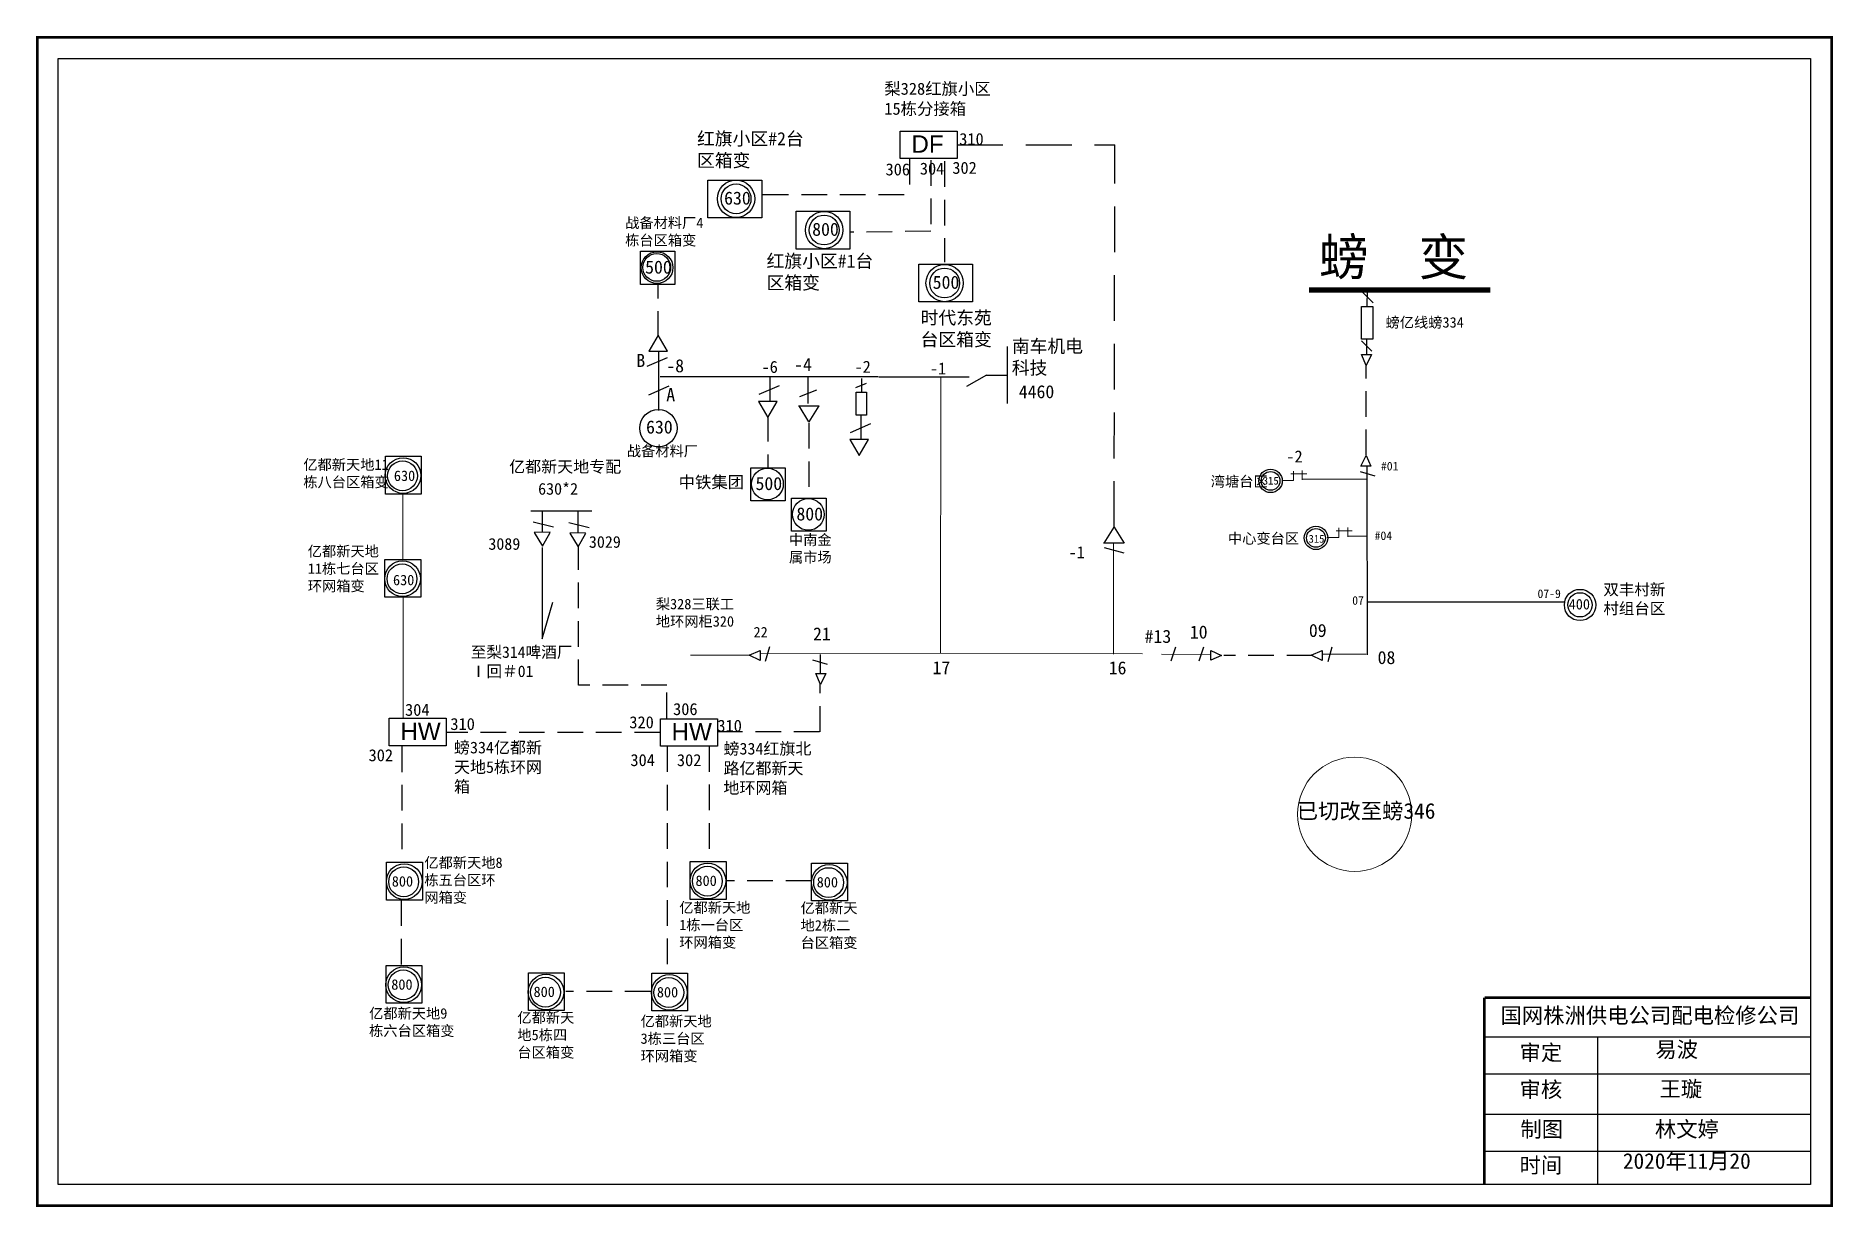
# Model space of a CAD drawing. Extents: x 0 to 344, y 0 to 224.
import ezdxf

# ---------------------------------------------------------------- set-up
doc = ezdxf.new("R2010")
doc.units = 0
doc.header["$LTSCALE"] = 0.774411
doc.linetypes.add('ACAD_ISO02W100', pattern=[15, 12, -3])
doc.linetypes.add('DASHED2', pattern=[9.525, 6.35, -3.175])
doc.layers.get('0').update_dxf_attribs({"linetype": 'CONTINUOUS'})
doc.styles.add('hztxt_txtstyle_0.00_0_0', font='', dxfattribs={"bigfont": 'hztxt.shx'})
doc.styles.get("Standard").update_dxf_attribs({"font": 'simkai_0.ttf', "height": 2.5})
doc.styles.add('字体', font='simkai_0.ttf', dxfattribs={"height": 2.5})
doc.styles.add('宋体_txtstyle_3.00_0_0', font='', dxfattribs={"height": 3})
doc.styles.add('楷体_GB2312_txtstyle_1.00_0_0', font='simkai_0.ttf', dxfattribs={"height": 1})
doc.styles.add('楷体_GB2312_txtstyle_1.64_0_0', font='simkai_0.ttf', dxfattribs={"height": 1.644688})
doc.styles.add('楷体_GB2312_txtstyle_2.00_0_0', font='simkai_0.ttf', dxfattribs={"height": 2})
doc.styles.add('楷体_GB2312_txtstyle_2.30_0_0', font='simkai_0.ttf', dxfattribs={"height": 2.3})
doc.styles.add('楷体_GB2312_txtstyle_2.50_0_0', font='simkai_0.ttf', dxfattribs={"height": 2.5})
doc.styles.get('hztxt_txtstyle_0.00_0_0').set_extended_font_data('hztxt')
doc.styles.get('宋体_txtstyle_3.00_0_0').set_extended_font_data('宋体')

msp = doc.modelspace()

# ---------------------------------------------------------------- linework, layer by layer
at = {"color": 0, "linetype": 'DASHED2', "ltscale": 1.785837}
for p in [(176.49, 203.51), (206.58, 130.24)]:
    msp.add_line(p, (206.73, 203.51), dxfattribs=at)
at = {"color": 0, "linetype": 'DASHED2'}
for p, q in [((167.38, 200.85), (167.38, 194.05)), ((171.42, 200.57), (171.42, 186.94)), ((174.05, 200.35), (174.05, 181)), ((139.26, 193.96), (167.3, 193.96)), ((171.42, 186.94), (155.94, 186.76)), ((254.9, 144), (254.9, 161.23)), ((103.91, 99.93), (103.91, 126.42)), ((244.59, 105.66), (227.59, 105.66)), ((120.81, 99.93), (103.91, 99.93)), ((120.81, 93.59), (120.81, 99.93)), ((150.24, 91.02), (150.24, 100.27)), ((119.55, 90.9), (78.74, 90.9)), ((150.12, 91.02), (130.53, 91.02))]:
    msp.add_line(p, q, dxfattribs=at)
at = {"linetype": 'DASHED2'}
for p, q in [((119.18, 166.71), (119.18, 176.72)), ((140.21, 151.56), (140.21, 141.55)), ((148.03, 150.22), (148.03, 135.88)), ((70.03, 88.19), (70.03, 66.03)), ((120.91, 88.24), (120.91, 44.73)), ((128.94, 88.25), (128.94, 66.09)), ((148.54, 62.41), (132.28, 62.41)), ((69.93, 58.71), (69.93, 46.25)), ((117.73, 41.23), (101.47, 41.23))]:
    msp.add_line(p, q, dxfattribs=at)
at = {"color": 0, "linetype": 'ACAD_ISO02W100'}
msp.add_line((255.11, 172.59), (255.12, 175.68), dxfattribs=at)
at = {"color": 0, "linetype": 'Continuous'}
for p, q in [((256.2, 173.2), (254.22, 175.18)), ((255.96, 163.97), (253.99, 165.95)), ((254.99, 163.29), (254.99, 166.14)), ((119.24, 163.84), (119.24, 152.6)), ((255.02, 141.82), (255.05, 105.76)), ((253.74, 140.89), (256.53, 140.07)), ((106.44, 133.3), (94.75, 133.3)), ((95.21, 131.27), (99.1, 130.3)), ((97, 129.2), (97, 133.3)), ((102.04, 131.14), (105.93, 130.16)), ((103.84, 129.07), (103.84, 133.17)), ((98.45, 129.24), (95.4, 129.23)), ((105.28, 129.11), (102.24, 129.1)), ((255.14, 115.94), (292.95, 115.94)), ((139.75, 104.56), (140.57, 107.35)), ((218.33, 107.21), (217.46, 104.55)), ((223.68, 107.22), (222.81, 104.56)), ((247.59, 104.47), (248.4, 107.27)), ((148.78, 104.8), (151.57, 103.99)), ((150.24, 105.81), (150.24, 102.17)), ((277.59, 32.57), (339.96, 32.57)), ((299.24, 32.56), (299.24, 4.23)), ((277.59, 25.47), (339.96, 25.47)), ((277.59, 17.72), (339.96, 17.72)), ((277.59, 10.61), (339.96, 10.61))]:
    msp.add_line(p, q, dxfattribs=at)
at = {"color": 7, "linetype": 'ByBlock', "ltscale": 2}
for p, q in [((117.05, 161.06), (120.95, 162.77)), ((140.56, 158.95), (140.56, 154.44)), ((117.38, 155.62), (121.27, 157.33)), ((138.57, 155.69), (142.46, 157.4))]:
    msp.add_line(p, q, dxfattribs=at)
for p, q in [((186.11, 153.92), (186.11, 164.85)), ((161.47, 159.06), (178.82, 159.06)), ((182.09, 159.39), (178.28, 157.17)), ((182.09, 159.39), (186.11, 159.39))]:
    msp.add_line(p, q)
at = {"color": 0, "linetype": 'Continuous', "ltscale": 2}
for p, q in [((253.99, 163.31), (255.88, 163.31)), ((254.89, 161.22), (253.99, 163.31)), ((255.88, 163.31), (254.89, 161.22)), ((253.88, 141.89), (254.88, 143.98)), ((255.77, 141.89), (253.88, 141.89)), ((254.88, 143.98), (255.77, 141.89)), ((136.65, 105.7), (138.74, 106.6)), ((138.74, 104.7), (136.65, 105.7)), ((138.74, 106.6), (138.74, 104.7)), ((225.09, 106.61), (227.18, 105.61)), ((225.09, 104.71), (225.09, 106.61)), ((227.18, 105.61), (225.09, 104.71)), ((244.34, 105.69), (246.43, 106.58)), ((246.43, 104.69), (244.34, 105.69)), ((246.43, 106.58), (246.43, 104.69)), ((149.42, 102.15), (151.31, 102.15)), ((150.31, 100.06), (149.42, 102.15)), ((151.31, 102.15), (150.31, 100.06))]:
    msp.add_line(p, q, dxfattribs=at)
at = {"color": 7}
msp.add_line((161.34, 159.05), (119.57, 159.05), dxfattribs=at)
at = {"linetype": 'Continuous'}
for p, q in [((147.85, 158.98), (147.85, 153.95)), ((146.32, 155.26), (149.6, 156.57)), ((146.1, 153.51), (150.04, 153.51)), ((148.03, 150.39), (146.18, 153.47)), ((149.97, 153.47), (148.03, 150.39)), ((95.4, 129.23), (96.98, 126.57)), ((96.98, 126.57), (98.45, 129.23)), ((102.24, 129.1), (103.82, 126.44)), ((103.82, 126.44), (105.29, 129.1)), ((204.64, 127.16), (206.58, 130.24)), ((206.58, 130.24), (208.52, 127.13)), ((96.97, 126.36), (96.97, 108.85)), ((208.52, 127.13), (204.57, 127.13)), ((204.67, 126.3), (208.47, 125.29)), ((96.97, 108.85), (99.01, 115.82))]:
    msp.add_line(p, q, dxfattribs=at)
at = {"color": 7, "ltscale": 2}
for p, q in [((158.16, 158.71), (158.16, 156.14)), ((157.09, 156.99), (159.1, 157.81)), ((158.05, 151.64), (158.05, 147.12)), ((156.06, 148.37), (159.95, 150.08))]:
    msp.add_line(p, q, dxfattribs=at)
at = {"color": 7, "linetype": 'Continuous', "lineweight": 0, "ltscale": 1.2498}
msp.add_line((173.37, 159.06), (173.28, 106.02), dxfattribs=at)
at = {"color": 7, "linetype": 'Continuous', "lineweight": 0, "ltscale": 1.198018}
for p, q in [((240.97, 139.18), (238.72, 139.18)), ((240.45, 140.46), (243.53, 140.46)), ((240.97, 139.18), (240.97, 140.99)), ((242.65, 139.28), (242.65, 141.09)), ((249.67, 128.26), (247.42, 128.26)), ((249.15, 129.54), (252.23, 129.54)), ((249.67, 128.26), (249.67, 130.07)), ((251.35, 128.36), (251.35, 130.17))]:
    msp.add_line(p, q, dxfattribs=at)
at = {"color": 7, "linetype": 'Continuous', "lineweight": 0, "ltscale": 1.293859}
for p, q in [((255.01, 139.4), (242.59, 139.4)), ((254.96, 128.48), (251.29, 128.48))]:
    msp.add_line(p, q, dxfattribs=at)
at = {"color": 7, "linetype": 'Continuous', "lineweight": 0, "ltscale": 0.073908}
msp.add_line((70.23, 124.05), (70.23, 136.51), dxfattribs=at)
at = {"color": 7, "linetype": 'Continuous', "lineweight": 0, "ltscale": 1.026737}
msp.add_line((206.46, 105.91), (206.46, 127.23), dxfattribs=at)
at = {"color": 7, "linetype": 'Continuous', "lineweight": 0, "ltscale": 1.628921}
msp.add_line((70.28, 93.6), (70.28, 116.88), dxfattribs=at)
at = {"color": 7, "linetype": 'Continuous', "lineweight": 0, "ltscale": 0.590518}
msp.add_line((136.65, 105.7), (125.39, 105.7), dxfattribs=at)
at = {"color": 7, "linetype": 'Continuous', "lineweight": 0, "ltscale": 0.401897}
msp.add_line((211.99, 105.92), (138.74, 106.06), dxfattribs=at)
at = {"color": 7, "linetype": 'Continuous', "lineweight": 0, "ltscale": 0.072384}
msp.add_line((215.68, 105.9), (224.99, 105.83), dxfattribs=at)
at = {"color": 7, "linetype": 'Continuous', "lineweight": 0, "ltscale": 1.239805}
msp.add_line((254.86, 105.86), (246.43, 105.87), dxfattribs=at)
at = {"color": 0, "linetype": 'Continuous', "const_width": 0.5}
msp.add_lwpolyline([(0.16, 224.13), (344.13, 224.13), (344.13, 0.16), (0.16, 0.16)], close=True, dxfattribs=at)
at = {"color": 0, "linetype": 'Continuous'}
for points in [[(4.2, 220.08), (340.09, 220.08), (340.09, 4.21), (4.2, 4.21)], [(165.59, 206.15), (176.49, 206.15), (176.49, 200.86), (165.59, 200.86)], [(128.72, 196.74), (139.03, 196.74), (139.03, 189.5), (128.72, 189.5)], [(145.6, 190.77), (155.91, 190.77), (155.91, 183.53), (145.6, 183.53)], [(115.76, 183.11), (122.38, 183.11), (122.38, 176.74), (115.76, 176.74)], [(169.14, 180.65), (179.45, 180.65), (179.45, 173.41), (169.14, 173.41)], [(256.19, 172.53), (256.19, 166.28), (253.97, 166.28), (253.97, 172.53)], [(66.9, 143.82), (73.76, 143.82), (73.76, 136.57), (66.9, 136.57)], [(136.93, 141.63), (143.55, 141.63), (143.55, 135.27), (136.93, 135.27)], [(144.76, 135.8), (151.38, 135.8), (151.38, 129.44), (144.76, 129.44)], [(66.8, 124.05), (73.66, 124.05), (73.66, 116.8), (66.8, 116.8)], [(67.63, 93.6), (78.53, 93.6), (78.53, 88.32), (67.63, 88.32)], [(119.62, 93.52), (130.53, 93.52), (130.53, 88.23), (119.62, 88.23)], [(67.13, 66), (73.99, 66), (73.99, 58.76), (67.13, 58.76)], [(125.33, 66.12), (132.19, 66.12), (132.19, 58.87), (125.33, 58.87)], [(148.58, 65.84), (155.44, 65.84), (155.44, 58.59), (148.58, 58.59)], [(67.03, 46.23), (73.89, 46.23), (73.89, 38.98), (67.03, 38.98)], [(94.3, 44.83), (101.16, 44.83), (101.16, 37.58), (94.3, 37.58)], [(117.94, 44.76), (124.8, 44.76), (124.8, 37.51), (117.94, 37.51)]]:
    msp.add_lwpolyline(points, close=True, dxfattribs=at)
for points, const_width in [([(278.68, 175.69), (243.95, 175.67)], 1), ([(277.55, 40.07), (277.55, 4.35)], 0.5), ([(277.59, 40.07), (339.96, 40.07)], 0.5)]:
    msp.add_lwpolyline(points, dxfattribs=dict(at, const_width=const_width))
at = {"color": 7, "linetype": 'ByBlock'}
for points in [[(117.4, 163.95), (120.95, 163.93), (119.19, 167.01)], [(141.99, 154.32), (138.44, 154.34), (140.2, 151.26)]]:
    msp.add_lwpolyline(points, close=True, dxfattribs=at)
at = {"color": 7}
for points in [[(159.09, 156.11), (159.09, 151.69), (157.1, 151.69), (157.1, 156.11)], [(159.48, 147), (155.93, 147.02), (157.69, 143.94)]]:
    msp.add_lwpolyline(points, close=True, dxfattribs=at)
at = {"color": 0, "linetype": 'Continuous'}
for centre, radius in [((134.11, 193.16), 3.58), ((134.11, 193.16), 2.86), ((150.99, 187.18), 3.58), ((150.99, 187.18), 2.86), ((118.97, 179.98), 3.04), ((118.91, 180.01), 2.66), ((174.09, 177.02), 3.58), ((174.09, 177.02), 2.86), ((70.28, 140.12), 3.42), ((70.18, 140.08), 2.86), ((140.13, 138.5), 3.04), ((236.57, 139.09), 2.24), ((236.57, 139.09), 1.8), ((147.97, 132.67), 3.04), ((245.27, 128.17), 2.24), ((245.27, 128.17), 1.8), ((70.18, 120.34), 3.42), ((70.08, 120.31), 2.86), ((70.51, 62.3), 3.42), ((128.71, 62.42), 3.42), ((151.96, 62.14), 3.42), ((70.4, 62.26), 2.86), ((128.61, 62.38), 2.86), ((151.85, 62.1), 2.86), ((70.41, 42.52), 3.42), ((70.3, 42.49), 2.86), ((97.68, 41.13), 3.42), ((97.57, 41.09), 2.86), ((121.32, 41.05), 3.42), ((121.21, 41.02), 2.86)]:
    msp.add_circle(centre, radius, dxfattribs=at)
at = {"linetype": 'Continuous'}
msp.add_circle((119.23, 149.2), 3.58, dxfattribs=at)
at = {"color": 7}
msp.add_circle((295.89, 115.31), 3, dxfattribs=at)
at = {"color": 7, "linetype": 'ByBlock', "ltscale": 2}
msp.add_circle((295.88, 115.34), 2.33, dxfattribs=at)
at = {"color": 20, "linetype": 'Continuous', "lineweight": 0, "ltscale": 1.436519, "true_color": 0xef4810}
msp.add_circle((252.69, 75.2), 10.95, dxfattribs=at)

# ---------------------------------------------------------------- texts
at = {"color": 7, "attachment_point": 1}
for s, insert, char_height, width in [('梨328红旗小区15栋分接箱', (162.53, 215.41), 2.3, 20.605), ('630*2', (96.17, 138.7), 2.25, 7.3894), ('中铁集团', (123.1, 140), 2.3, 29.0302)]:
    msp.add_mtext(s, dxfattribs=dict(at, insert=insert, char_height=char_height, width=width))
at = {"color": 0, "attachment_point": 1, "style": '字体'}
for s, insert, char_height, width in [('红旗小区#2台区箱变', (126.63, 205.94), 2.5, 21.6274), ('红旗小区#1台区箱变', (139.96, 182.49), 2.5, 21.6274), ('时代东苑台区箱变', (169.49, 171.62), 2.5, 14.9782), ('{\\fSimSun|b0|i0|c134|p2;中南金属市场}', (144.25, 128.8), 2, 10.0921)]:
    msp.add_mtext(s, dxfattribs=dict(at, insert=insert, char_height=char_height, width=width))
at = {"color": 0, "attachment_point": 1}
for s, insert, char_height, width in [('{\\fArial|b0|i0|c0|p32;DF}', (167.71, 205.32), 3.3278, 16.6181), ('630', (131.82, 194.55), 2.5, 4.8377), ('800', (148.7, 188.57), 2.5, 4.8377), ('{\\fSimSun|b0|i0|c134|p2;500}', (116.68, 181.32), 2.5, 4.8377), ('500', (171.8, 178.41), 2.5, 4.8377), ('{\\fSimSun|b0|i0|c134|p2;500}', (137.84, 139.84), 2.5, 4.8377), ('{\\fSimSun|b0|i0|c134|p2;800}', (145.68, 134.01), 2.5, 4.8377), ('{\\fArial|b0|i0|c0|p32;HW}', (69.75, 92.77), 3.3278, 16.6181), ('{\\fArial|b0|i0|c0|p32;HW}', (121.74, 92.69), 3.3278, 16.6181), ('800', (68.12, 63.34), 2, 3.8702), ('800', (126.33, 63.46), 2, 3.8702), ('800', (149.57, 63.18), 2, 3.8702), ('800', (68.02, 43.57), 2, 3.8702), ('800', (95.29, 42.17), 2, 3.8702), ('800', (118.93, 42.1), 2, 3.8702)]:
    msp.add_mtext(s, dxfattribs=dict(at, insert=insert, char_height=char_height, width=width))
at = {"attachment_point": 1}
for s, insert, char_height, width in [('310', (176.88, 205.77), 2.3, 16.116), ('306', (162.76, 199.95), 2.3, 16.116), ('304', (169.34, 200.1), 2.3, 16.116), ('302', (175.56, 200.25), 2.3, 16.116), ('4460', (188.3, 157.44), 2.5, 4.8377), ('{\\fSimSun|b0|i0|c134|p2;630}', (116.86, 150.67), 2.5, 4.8377), ('306', (122.04, 96.51), 2.3, 16.116), ('310', (79.35, 93.65), 2.3, 16.116), ('320', (113.65, 93.98), 2.3, 16.116), ('310', (130.53, 93.32), 2.3, 16.116), ('302', (63.67, 87.66), 2.3, 16.116), ('304', (113.86, 86.73), 2.3, 16.116), ('302', (122.77, 86.73), 2.3, 16.116)]:
    msp.add_mtext(s, dxfattribs=dict(at, insert=insert, char_height=char_height, width=width))
at = {"color": 7, "attachment_point": 1}
for s, insert, char_height, width, style in [('{\\fSimSun|b0|i0|c134|p2;战备材料厂4栋台区箱变}', (112.85, 189.56), 2, 16.2469, '字体'), ('{\\fSimSun|b0|i0|c134|p2;B}', (115, 163.43), 2.5, 12.3811, '楷体_GB2312_txtstyle_2.50_0_0'), ('{\\fSimSun|b0|i0|c134|p2;-8}', (120.74, 162.42), 2.5, 12.3811, '楷体_GB2312_txtstyle_2.50_0_0'), ('-2', (156.81, 162.12), 2.3, 4.8377, '楷体_GB2312_txtstyle_2.30_0_0'), ('{\\fSimSun|b0|i0|c134|p2;A}', (120.73, 156.87), 2.5, 12.3811, '楷体_GB2312_txtstyle_2.50_0_0'), ('战备材料厂', (113.17, 145.81), 2, 14.7733, '字体'), ('{\\fSimSun|b0|i0|c134|p2;亿都新天地11栋八台区箱变}', (51.16, 143.21), 2, 17.2406, '楷体_GB2312_txtstyle_2.00_0_0'), ('{\\fSimSun|b0|i0|c134|p2;亿都新天地专配}', (90.61, 142.95), 2.25, 28.4667, '字体'), ('630', (68.52, 141.08), 2, 3.8702, '楷体_GB2312_txtstyle_2.00_0_0'), ('湾塘台区', (225.11, 139.99), 2, 29.0302, '楷体_GB2312_txtstyle_2.00_0_0'), ('3089', (86.63, 128.14), 2.25, 28.4667, '字体'), ('3029', (105.9, 128.52), 2.25, 28.4667, '字体'), ('中心变台区', (228.39, 129.07), 2, 29.0302, '楷体_GB2312_txtstyle_2.00_0_0'), ('{\\fSimSun|b0|i0|c134|p2;亿都新天地11栋七台区环网箱变}', (52.01, 126.62), 2, 15.2543, '楷体_GB2312_txtstyle_2.00_0_0'), ('630', (68.35, 121.1), 2, 3.8702, '楷体_GB2312_txtstyle_2.00_0_0'), ('{\\fSimSun|b0|i0|c134|p2;400}', (293.71, 116.46), 2, 4.8377, 'hztxt_txtstyle_0.00_0_0'), ('{\\fSimSun|b0|i0|c134|p2;螃334亿都新天地5栋环网箱}', (80.04, 89.12), 2.25, 17.114, '字体'), ('{\\fSimSun|b0|i0|c134|p2;螃334红旗北路亿都新天地环网箱}', (131.69, 88.9), 2.25, 17.114, '字体'), ('{\\fSimSun|b0|i0|c134|p2;亿都新天地8栋五台区环网箱变}', (74.36, 66.92), 2, 15.2543, '楷体_GB2312_txtstyle_2.50_0_0'), ('{\\fSimSun|b0|i0|c134|p2;亿都新天地1栋一台区环网箱变}', (123.22, 58.32), 2, 14.3288, '楷体_GB2312_txtstyle_2.50_0_0'), ('{\\fSimSun|b0|i0|c134|p2;亿都新天地2栋二台区箱变}', (146.47, 58.25), 2, 12.1653, '楷体_GB2312_txtstyle_2.50_0_0'), ('{\\fSimSun|b0|i0|c134|p2;亿都新天地9栋六台区箱变}', (63.77, 38.03), 2, 17.2406, '楷体_GB2312_txtstyle_2.50_0_0'), ('{\\fSimSun|b0|i0|c134|p2;亿都新天地5栋四台区箱变}', (92.19, 37.24), 2, 12.1653, '楷体_GB2312_txtstyle_2.50_0_0'), ('{\\fSimSun|b0|i0|c134|p2;亿都新天地3栋三台区环网箱变}', (115.81, 36.54), 2, 14.597, '楷体_GB2312_txtstyle_2.50_0_0')]:
    msp.add_mtext(s, dxfattribs=dict(at, insert=insert, char_height=char_height, width=width, style=style))
at = {"color": 0, "linetype": 'Continuous', "attachment_point": 1, "style": '字体'}
for s, insert, char_height, width in [('螃  变', (245.85, 185.51), 7, 38.5293), ('{\\fSimSun|b0|i0|c134|p2;国网株洲供电公司配电检修公司}', (280.63, 38.14), 3, 82.0179), ('审定', (284.29, 31.01), 3, 23.4615), ('审核', (284.29, 23.94), 3, 23.4615), ('{\\fSimSun|b0|i0|c134|p2;王璇}', (311.12, 24.07), 3, 33.0539), ('制图', (284.45, 16.32), 3, 23.4615), ('时间', (284.29, 9.44), 3, 23.4615)]:
    msp.add_mtext(s, dxfattribs=dict(at, insert=insert, char_height=char_height, width=width))
at = {"color": 7, "linetype": 'Continuous', "attachment_point": 1}
for s, insert, char_height, width, style in [('{\\fSimSun|b0|i0|c134|p2;螃亿线螃}334', (258.61, 170.48), 2, 17, '楷体_GB2312_txtstyle_2.00_0_0'), ('-1', (171.26, 161.8), 2.3, 13.6972, '楷体_GB2312_txtstyle_2.00_0_0'), ('-2', (239.59, 144.93), 2.3, 13.6972, '楷体_GB2312_txtstyle_2.30_0_0'), ('#01', (257.72, 142.74), 1.645, 13.9799, '楷体_GB2312_txtstyle_1.64_0_0'), ('#04', (256.51, 129.42), 1.645, 13.9799, '楷体_GB2312_txtstyle_1.64_0_0'), ('-1', (197.83, 126.57), 2.3, 13.6972, '楷体_GB2312_txtstyle_2.00_0_0'), ('{\\fSimSun|b0|i0|c134|p2;07-9}', (287.73, 118.29), 1.6447, 13.9799, '楷体_GB2312_txtstyle_1.64_0_0'), ('{\\fSimSun|b0|i0|c134|p2;梨}328{\\fSimSun|b0|i0|c134|p2;三联工地环网柜}320', (118.73, 116.5), 2, 17, '楷体_GB2312_txtstyle_2.50_0_0'), ('07', (252.21, 117), 1.645, 11.3483, '楷体_GB2312_txtstyle_1.64_0_0'), ('22', (137.46, 111.11), 2, 14.3524, '楷体_GB2312_txtstyle_2.00_0_0'), ('21', (148.86, 111.01), 2.5, 5.2552, '楷体_GB2312_txtstyle_2.50_0_0'), ('#13', (212.42, 110.55), 2.5, 5.2552, '楷体_GB2312_txtstyle_2.50_0_0'), ('10', (221.09, 111.38), 2.5, 5.2552, '楷体_GB2312_txtstyle_2.50_0_0'), ('09', (243.91, 111.68), 2.5, 5.2552, '楷体_GB2312_txtstyle_2.50_0_0'), ('17', (171.78, 104.55), 2.5, 5.2552, '楷体_GB2312_txtstyle_2.50_0_0'), ('16', (205.54, 104.51), 2.5, 5.2552, '楷体_GB2312_txtstyle_2.50_0_0'), ('08', (257.08, 106.49), 2.5, 5.2552, '楷体_GB2312_txtstyle_2.50_0_0'), ('易波', (310.33, 31.62), 3, 23.4615, '宋体_txtstyle_3.00_0_0'), ('林文婷', (310.22, 16.32), 3, 23.4615, '宋体_txtstyle_3.00_0_0'), ('2020年11月20', (304.1, 10.24), 3, 35.268, '宋体_txtstyle_3.00_0_0')]:
    msp.add_mtext(s, dxfattribs=dict(at, insert=insert, char_height=char_height, width=width, style=style))
at = {"attachment_point": 1}
for s, insert, char_height, width, style in [('南车机电科技', (186.97, 166.17), 2.5, 15.4957, '字体'), ('-4', (145.24, 162.64), 2.5, 4.8377, '楷体_GB2312_txtstyle_2.50_0_0'), ('{\\fSimSun|b0|i0|c134|p2;\\H0.8696x;双丰村新村组台区}', (300.36, 119.36), 2.5, 13.8773, 'hztxt_txtstyle_0.00_0_0'), ('{\\fSimSun|b0|i0|c134|p2;至梨}314{\\fSimSun|b0|i0|c134|p2;啤酒厂Ⅰ回＃}01', (83.25, 107.38), 2.2018, 20.6875, '字体'), ('304', (70.66, 96.37), 2.3, 16.116, '楷体_GB2312_txtstyle_2.30_0_0')]:
    msp.add_mtext(s, dxfattribs=dict(at, insert=insert, char_height=char_height, width=width, style=style))
at = {"color": 7, "linetype": 'ByBlock', "insert": (138.99, 162.1), "char_height": 2.3, "width": 4.8377, "attachment_point": 1, "style": '楷体_GB2312_txtstyle_2.30_0_0'}
msp.add_mtext('-6', dxfattribs=at)
at = {"color": 7, "linetype": 'Continuous', "lineweight": 0, "ltscale": 0.528347, "char_height": 1.492, "attachment_point": 1, "style": '楷体_GB2312_txtstyle_1.00_0_0'}
for insert in [(235.08, 139.88), (243.85, 128.74)]:
    msp.add_mtext('315', dxfattribs=dict(at, insert=insert))
at = {"color": 1, "linetype": 'Continuous', "lineweight": 0, "ltscale": 2.202603, "true_color": 0xff0000, "insert": (241.58, 77.34), "char_height": 3, "attachment_point": 1, "style": '宋体_txtstyle_3.00_0_0'}
msp.add_mtext('已切改至螃346', dxfattribs=at)

doc.saveas('drawing.dxf')
